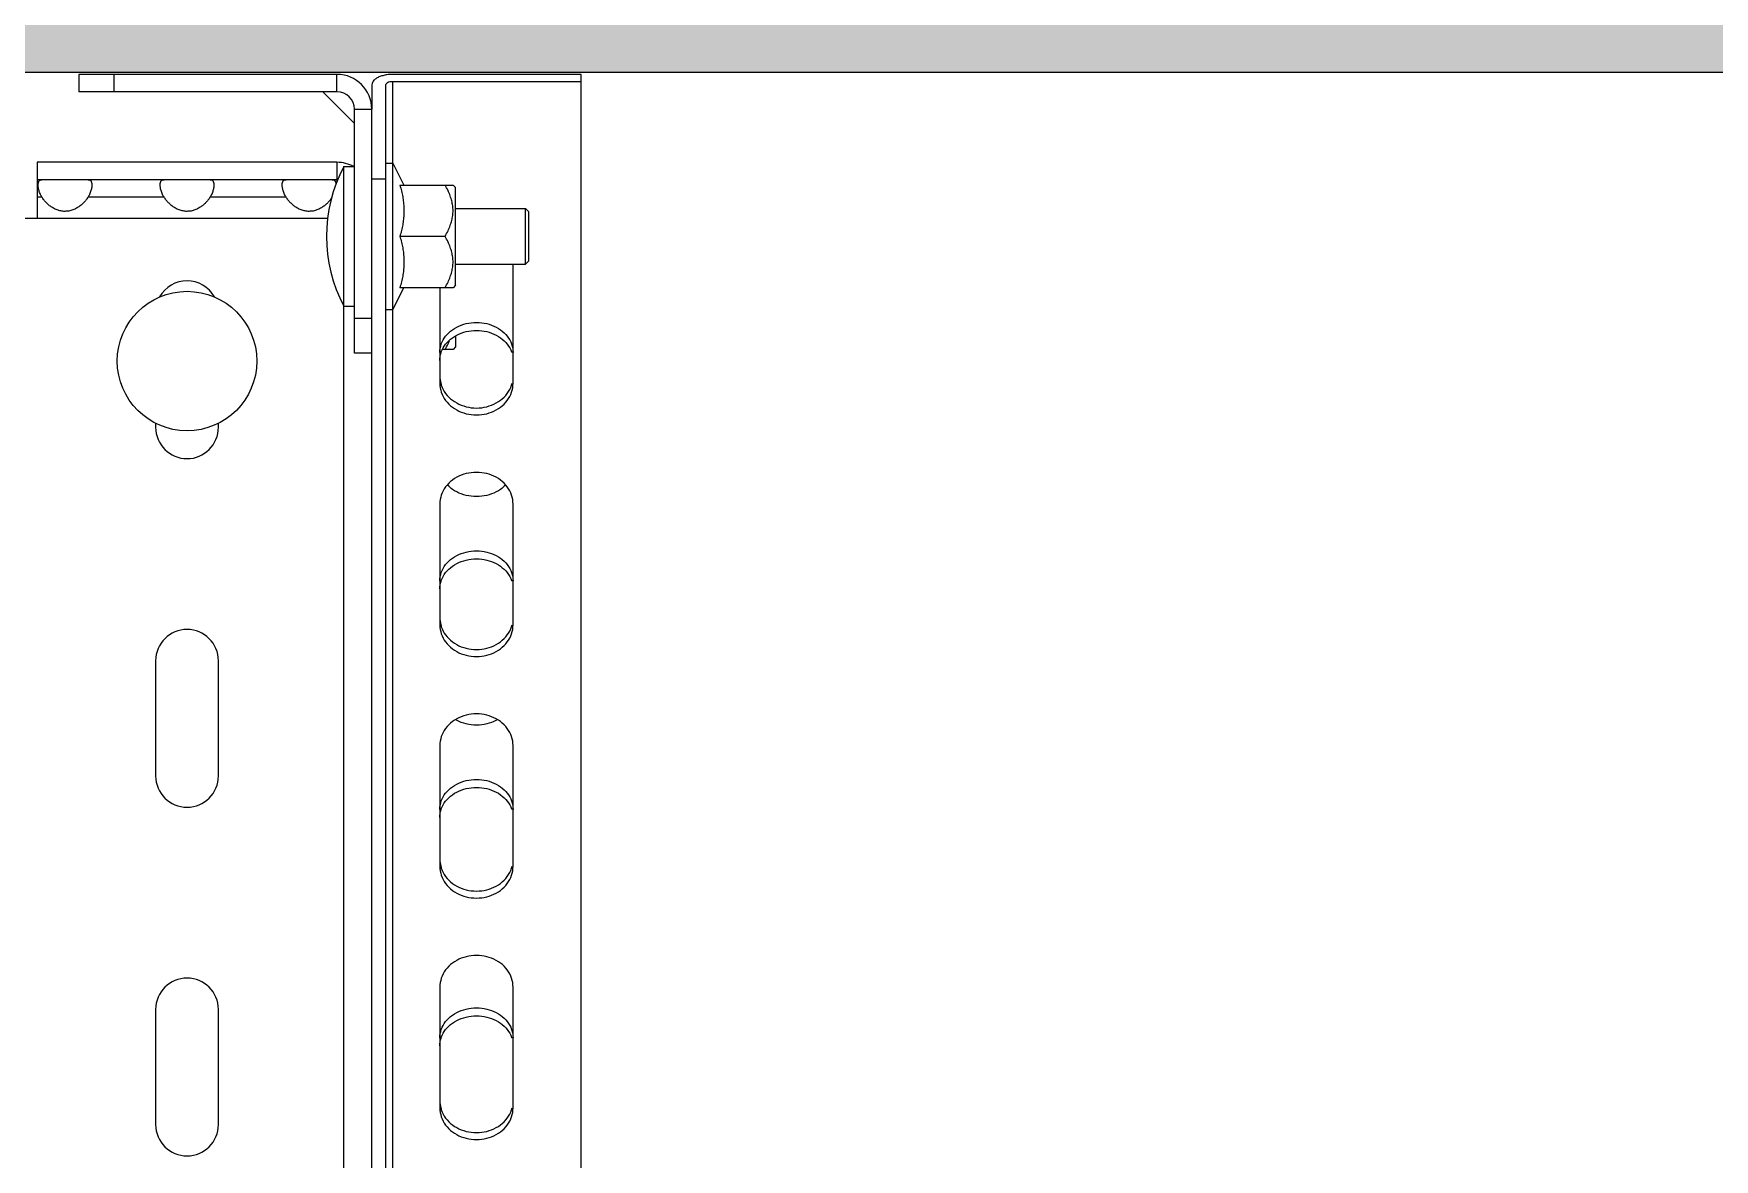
# Model space of a CAD drawing. Header units: millimetres. Extents: x 21899 to 38731, y -5425 to 3612.
# Drawn here: x 37725.6 to 37966.6, y -2626.4 to -2465 of the extents above; entities that cross this region are included whole.
import ezdxf

# ---------------------------------------------------------------- set-up
doc = ezdxf.new("R2010")
doc.units = ezdxf.units.MM
doc.layers.add('dwgmodels.com', color=250, linetype='Continuous')

msp = doc.modelspace()

# ---------------------------------------------------------------- hatches: boundary and pattern name
at = {"layer": 'dwgmodels.com', "true_color": 0xc7c8ca}
h = msp.add_hatch(color=9, dxfattribs=at)
h.dxf.hatch_style = 1
h.paths.add_polyline_path([(34948.2, -2243.56), (38731.26, -2243.56), (38731.26, -2470.56), (35198.2, -2470.56), (35198.2, -2828.14), (34948.2, -2828.14)])

# ---------------------------------------------------------------- linework, layer by layer
at = {"color": 3, "linetype": 'Continuous'}
for p, q in [((37769.08, -2470.81), (37732.08, -2470.81)), ((37774.08, -2510.81), (37774.08, -2475.81)), ((37769.08, -2483.42), (37726.08, -2483.42))]:
    msp.add_line(p, q, dxfattribs=at)
at = {"color": 7, "linetype": 'Continuous'}
for p, q in [((37732.08, -2470.81), (37732.08, -2473.31)), ((37774.08, -2472.31), (37774.08, -2475.81)), ((37776.08, -2798.21), (37776.08, -2472.31)), ((37804.08, -2470.81), (37777.08, -2470.81)), ((37777.08, -2471.81), (37804.08, -2471.81)), ((37804.08, -2783.58), (37804.08, -2470.81)), ((37769.08, -2473.31), (37732.08, -2473.31)), ((37771.57, -2477.83), (37767.06, -2473.32)), ((37771.58, -2510.81), (37771.58, -2475.81)), ((37726.08, -2483.42), (37726.08, -2491.42)), ((37769.08, -2483.42), (37769.08, -2486.23)), ((37770.08, -2484.04), (37771.58, -2484.04)), ((37770.08, -2504.04), (37770.08, -2484.04)), ((37776.08, -2483.54), (37777.08, -2483.54)), ((37777.08, -2483.54), (37778.69, -2486.68)), ((37777.08, -2504.54), (37777.08, -2483.54)), ((37769.08, -2485.92), (37726.08, -2485.92)), ((37774.08, -2485.81), (37776.08, -2485.81)), ((37778.1, -2486.68), (37785.72, -2486.68)), ((37786.08, -2487.04), (37785.72, -2486.68)), ((37786.08, -2501.04), (37786.08, -2487.04)), ((37721.08, -2491.42), (37767.75, -2491.42)), ((37786.08, -2490.04), (37796.09, -2490.04)), ((37796.09, -2490.04), (37796.58, -2490.54)), ((37796.09, -2498.04), (37796.09, -2490.04)), ((37796.58, -2497.55), (37796.58, -2490.54)), ((37784.58, -2494.04), (37778.1, -2494.04)), ((37786.08, -2498.04), (37796.09, -2498.04)), ((37794.33, -2515.11), (37794.33, -2498.04)), ((37796.09, -2498.04), (37796.58, -2497.55)), ((37777.08, -2504.54), (37778.69, -2501.4)), ((37785.72, -2501.4), (37778.1, -2501.4)), ((37783.83, -2501.4), (37783.83, -2515.11)), ((37786.08, -2501.04), (37785.72, -2501.4)), ((37770.08, -2504.04), (37771.58, -2504.04)), ((37776.08, -2504.54), (37777.08, -2504.54)), ((37786.08, -2508.35), (37786.08, -2509.9)), ((37774.08, -2510.81), (37771.58, -2510.81)), ((37774.08, -2798.21), (37774.08, -2510.81)), ((37785.72, -2510.27), (37784.24, -2510.27)), ((37786.08, -2509.9), (37785.72, -2510.27)), ((37743.08, -2520.83), (37743.08, -2521.42)), ((37752.08, -2521.42), (37752.08, -2520.83)), ((37783.83, -2532.43), (37783.83, -2549.75)), ((37794.33, -2549.75), (37794.33, -2532.43)), ((37743.08, -2554.92), (37743.08, -2571.42)), ((37752.08, -2571.42), (37752.08, -2554.92)), ((37783.83, -2567.07), (37783.83, -2584.39)), ((37794.33, -2584.39), (37794.33, -2567.07)), ((37783.83, -2601.71), (37783.83, -2619.03)), ((37794.33, -2619.03), (37794.33, -2601.71)), ((37743.08, -2604.92), (37743.08, -2621.42)), ((37752.08, -2621.42), (37752.08, -2604.92))]:
    msp.add_line(p, q, dxfattribs=at)
at = {"color": 9, "linetype": 'Continuous'}
for p, q in [((37737.08, -2470.81), (37737.08, -2473.31)), ((37769.08, -2473.31), (37769.08, -2470.81)), ((37777.08, -2483.54), (37777.08, -2471.81)), ((37771.58, -2475.81), (37774.08, -2475.81)), ((37726.78, -2488.42), (37726.08, -2488.42)), ((37744.28, -2488.42), (37733.38, -2488.42)), ((37761.78, -2488.42), (37750.88, -2488.42)), ((37770.08, -2791.42), (37770.08, -2504.04)), ((37774.08, -2505.81), (37771.58, -2505.81)), ((37777.08, -2774.42), (37777.08, -2504.54))]:
    msp.add_line(p, q, dxfattribs=at)
at = {"color": 7, "linetype": 'Continuous'}
msp.add_circle((37747.58, -2511.92), 10, dxfattribs=at)
at = {"color": 3, "linetype": 'Continuous'}
for centre, start in [((37769.08, -2475.81), 0), ((37769.08, -2488.42), 61.3258)]:
    msp.add_arc(centre, 5, start, 90, dxfattribs=at)
at = {"color": 7, "linetype": 'Continuous'}
for centre, radius, start, end in [((37769.08, -2475.81), 2.5, 0, 90), ((37788.83, -2494.04), 21.25, 151.9275, 208.0725), ((37769.08, -2488.42), 2.5, 86.8297, 90), ((37747.58, -2504.92), 4.5, 29.2223, 150.7777), ((37747.58, -2521.42), 4.5, 180, 0), ((37747.58, -2554.92), 4.5, 0, 180), ((37747.58, -2571.42), 4.5, 180, 0), ((37747.58, -2604.92), 4.5, 0, 180), ((37747.58, -2621.42), 4.5, 180, 0)]:
    msp.add_arc(centre, radius, start, end, dxfattribs=at)
for points, start_tangent, end_tangent in [([(37777.08, -2470.81), (37776.41, -2470.84), (37775.78, -2470.96), (37775.21, -2471.13), (37774.74, -2471.37), (37774.38, -2471.66), (37774.08, -2472.31)], (-0.361186, 0), (0, -0.361186)), ([(37776.08, -2472.31), (37776.49, -2471.9), (37777.08, -2471.81)], (0, 0.117303), (0.117303, 0)), ([(37726.78, -2488.42), (37726.5, -2487.88), (37726.32, -2487.35), (37726.24, -2486.87), (37726.24, -2486.45), (37726.32, -2486.15), (37726.5, -2485.97), (37726.78, -2485.92)], (-0.16015, 0.244111), (0.291956, 0)), ([(37733.38, -2485.92), (37733.66, -2485.97), (37733.84, -2486.15), (37733.92, -2486.45), (37733.92, -2486.87), (37733.84, -2487.35), (37733.66, -2487.88), (37733.38, -2488.42)], (0.291956, 0), (-0.16015, -0.244111)), ([(37744.28, -2488.42), (37744, -2487.88), (37743.82, -2487.35), (37743.74, -2486.87), (37743.74, -2486.45), (37743.82, -2486.15), (37743.84, -2486.12)], (-0.132391, 0.201799), (0.133295, 0.206007)), ([(37743.84, -2486.12), (37744, -2485.97), (37744.28, -2485.92)], (0.027949, 0.043195), (0.050605, 0)), ([(37750.88, -2485.92), (37751.16, -2485.97), (37751.32, -2486.12)], (0.050605, 0), (0.027949, -0.043195)), ([(37751.32, -2486.12), (37751.34, -2486.15), (37751.42, -2486.45), (37751.42, -2486.87), (37751.34, -2487.35), (37751.16, -2487.88), (37750.88, -2488.42)], (0.133297, -0.206007), (-0.132391, -0.201799)), ([(37761.78, -2488.42), (37761.5, -2487.88), (37761.32, -2487.35), (37761.24, -2486.87), (37761.24, -2486.45), (37761.32, -2486.15), (37761.5, -2485.97), (37761.78, -2485.92)], (-0.16015, 0.244111), (0.291956, 0)), ([(37768.38, -2485.92), (37768.66, -2485.97), (37768.84, -2486.15), (37768.92, -2486.45), (37768.93, -2486.65)], (0.105089, 0), (-0.000099, -0.10513)), ([(37778.1, -2486.68), (37778.33, -2487.53), (37778.5, -2488.35), (37778.62, -2489.15), (37778.68, -2489.96), (37778.68, -2490.76), (37778.62, -2491.57), (37778.5, -2492.38), (37778.33, -2493.19), (37778.1, -2494.04)], (0.211638, -0.717196), (-0.211638, -0.717196)), ([(37784.58, -2494.04), (37785.01, -2493.23), (37785.32, -2492.48), (37785.54, -2491.76), (37785.68, -2491.06), (37785.72, -2490.36), (37785.68, -2489.66), (37785.54, -2488.96), (37785.32, -2488.24), (37785.01, -2487.49), (37784.58, -2486.68)], (0.389656, 0.674904), (-0.389656, 0.674904)), ([(37733.38, -2488.42), (37733.08, -2488.84), (37732.75, -2489.22), (37732.38, -2489.56), (37731.96, -2489.87), (37731.47, -2490.14), (37730.94, -2490.34), (37730.36, -2490.44), (37729.79, -2490.44), (37729.22, -2490.33), (37728.68, -2490.14), (37728.2, -2489.87), (37727.78, -2489.56), (37727.41, -2489.21), (37727.08, -2488.83), (37726.78, -2488.42)], (-0.443047, -0.675322), (-0.443047, 0.675322)), ([(37750.88, -2488.42), (37750.58, -2488.84), (37750.25, -2489.22), (37749.88, -2489.56), (37749.46, -2489.87), (37748.97, -2490.14), (37748.44, -2490.34), (37747.86, -2490.44), (37747.29, -2490.44), (37746.72, -2490.33), (37746.18, -2490.14), (37745.7, -2489.87), (37745.28, -2489.56), (37744.91, -2489.21), (37744.58, -2488.83), (37744.28, -2488.42)], (-0.443047, -0.675322), (-0.443047, 0.675322)), ([(37768.35, -2488.46), (37768.08, -2488.84), (37767.75, -2489.22), (37767.38, -2489.56), (37766.96, -2489.87), (37766.47, -2490.14), (37765.94, -2490.34), (37765.36, -2490.44), (37764.79, -2490.44), (37764.22, -2490.33), (37763.68, -2490.14), (37763.2, -2489.87), (37762.78, -2489.56), (37762.41, -2489.21), (37762.08, -2488.83), (37761.78, -2488.42)], (-0.445757, -0.667933), (-0.440439, 0.671347)), ([(37778.1, -2494.04), (37778.33, -2494.89), (37778.5, -2495.7), (37778.62, -2496.51), (37778.68, -2497.32), (37778.68, -2498.12), (37778.62, -2498.93), (37778.5, -2499.74), (37778.33, -2500.55), (37778.1, -2501.4)], (0.211638, -0.717196), (-0.211638, -0.717196)), ([(37784.58, -2501.4), (37785.01, -2500.59), (37785.32, -2499.84), (37785.54, -2499.12), (37785.68, -2498.42), (37785.72, -2497.72), (37785.68, -2497.02), (37785.54, -2496.32), (37785.32, -2495.6), (37785.01, -2494.85), (37784.58, -2494.04)], (0.389656, 0.674904), (-0.389656, 0.674904)), ([(37783.83, -2510.68), (37784.04, -2509.47), (37784.66, -2508.36), (37785.64, -2507.43), (37786.9, -2506.77), (37788.33, -2506.43), (37789.83, -2506.43), (37791.26, -2506.77), (37792.52, -2507.43), (37793.5, -2508.36), (37794.12, -2509.47), (37794.33, -2510.68)], (0, 1.4988), (0, -1.4988)), ([(37784.04, -2510.62), (37784.66, -2509.51), (37785.64, -2508.58), (37786.9, -2507.92), (37788.33, -2507.57), (37789.83, -2507.57), (37791.26, -2507.92), (37792.52, -2508.58), (37793.5, -2509.51), (37794.12, -2510.62)], (0.424152, 1.18627), (0.424152, -1.18627)), ([(37783.83, -2511.83), (37784.01, -2510.71)], (0, 0.113147), (0.035416, 0.108197)), ([(37784.01, -2510.71), (37784.04, -2510.62)], (0.003088, 0.009434), (0.00334, 0.009342)), ([(37784.58, -2510.27), (37785.01, -2509.46), (37785.21, -2509)], (0.070479, 0.122073), (0.053447, 0.130482)), ([(37794.12, -2510.62), (37794.15, -2510.71)], (0.00334, -0.009342), (0.003088, -0.009434)), ([(37783.83, -2514.11), (37783.96, -2515.09)], (0, -0.098909), (0.024564, -0.096427)), ([(37783.83, -2515.11), (37784.04, -2516.39), (37784.66, -2517.57), (37785.64, -2518.54), (37786.9, -2519.24), (37788.33, -2519.61), (37789.83, -2519.61), (37791.26, -2519.24), (37792.52, -2518.54), (37793.5, -2517.57), (37794.12, -2516.39), (37794.33, -2515.11)], (0, -1.535604), (0, 1.535604)), ([(37783.96, -2515.09), (37784.04, -2515.39)], (0.007684, -0.030161), (0.009969, -0.029458)), ([(37784.04, -2515.39), (37784.66, -2516.57), (37785.64, -2517.54), (37786.9, -2518.24), (37788.33, -2518.61), (37789.83, -2518.61), (37791.26, -2518.24), (37792.52, -2517.54), (37793.5, -2516.57), (37794.12, -2515.39)], (0.411127, -1.214874), (0.411127, 1.214874)), ([(37794.12, -2515.39), (37794.21, -2515.09)], (0.009969, 0.029458), (0.007684, 0.030161)), ([(37794.33, -2532.43), (37794.12, -2531.15), (37793.5, -2529.97), (37792.52, -2528.99), (37791.26, -2528.29), (37789.83, -2527.93), (37788.33, -2527.93), (37786.9, -2528.29), (37785.64, -2528.99), (37784.66, -2529.97), (37784.04, -2531.15), (37783.83, -2532.43)], (0, 1.535604), (0, -1.535604)), ([(37793.23, -2529.7), (37792.52, -2530.32), (37791.26, -2530.98), (37789.83, -2531.32), (37788.33, -2531.32), (37786.9, -2530.98), (37785.64, -2530.32), (37784.93, -2529.7)], (-0.631908, -0.667444), (-0.631908, 0.667444)), ([(37783.83, -2543.45), (37784.04, -2542.24), (37784.66, -2541.12), (37785.64, -2540.2), (37786.9, -2539.54), (37788.33, -2539.19), (37789.83, -2539.19), (37791.26, -2539.54), (37792.52, -2540.2), (37793.5, -2541.12), (37794.12, -2542.24), (37794.33, -2543.45)], (0, 1.4988), (0, -1.4988)), ([(37784.04, -2543.39), (37784.66, -2542.27), (37785.64, -2541.35), (37786.9, -2540.68), (37788.33, -2540.34), (37789.83, -2540.34), (37791.26, -2540.68), (37792.52, -2541.35), (37793.5, -2542.27), (37794.12, -2543.39)], (0.424152, 1.18627), (0.424152, -1.18627)), ([(37783.83, -2544.6), (37784.01, -2543.48)], (0, 0.113147), (0.035416, 0.108197)), ([(37784.01, -2543.48), (37784.04, -2543.39)], (0.003088, 0.009434), (0.00334, 0.009342)), ([(37794.12, -2543.39), (37794.15, -2543.48)], (0.00334, -0.009342), (0.003088, -0.009434)), ([(37783.83, -2548.75), (37783.96, -2549.73)], (0, -0.098909), (0.024564, -0.096427)), ([(37783.83, -2549.75), (37784.04, -2551.03), (37784.66, -2552.21), (37785.64, -2553.19), (37786.9, -2553.89), (37788.33, -2554.25), (37789.83, -2554.25), (37791.26, -2553.89), (37792.52, -2553.19), (37793.5, -2552.21), (37794.12, -2551.03), (37794.33, -2549.75)], (0, -1.535604), (0, 1.535604)), ([(37783.96, -2549.73), (37784.04, -2550.03)], (0.007684, -0.030161), (0.009969, -0.029458)), ([(37794.12, -2550.03), (37794.21, -2549.73)], (0.009969, 0.029458), (0.007684, 0.030161)), ([(37784.04, -2550.03), (37784.66, -2551.21), (37785.64, -2552.19), (37786.9, -2552.89), (37788.33, -2553.25), (37789.83, -2553.25), (37791.26, -2552.89), (37792.52, -2552.19), (37793.5, -2551.21), (37794.12, -2550.03)], (0.411127, -1.214874), (0.411127, 1.214874)), ([(37794.33, -2567.07), (37794.12, -2565.79), (37793.5, -2564.61), (37792.52, -2563.63), (37791.26, -2562.93), (37789.83, -2562.57), (37788.33, -2562.57), (37786.9, -2562.93), (37785.64, -2563.63), (37784.66, -2564.61), (37784.04, -2565.79), (37783.83, -2567.07)], (0, 1.535604), (0, -1.535604)), ([(37792.03, -2563.39), (37791.26, -2563.74), (37789.83, -2564.09), (37788.33, -2564.09), (37786.9, -2563.74), (37786.13, -2563.39)], (-0.537621, -0.299296), (-0.537621, 0.299296)), ([(37783.83, -2576.22), (37784.04, -2575), (37784.66, -2573.89), (37785.64, -2572.97), (37786.9, -2572.3), (37788.33, -2571.96), (37789.83, -2571.96), (37791.26, -2572.3), (37792.52, -2572.97), (37793.5, -2573.89), (37794.12, -2575), (37794.33, -2576.22)], (0, 1.4988), (0, -1.4988)), ([(37784.04, -2576.15), (37784.66, -2575.04), (37785.64, -2574.11), (37786.9, -2573.45), (37788.33, -2573.11), (37789.83, -2573.11), (37791.26, -2573.45), (37792.52, -2574.11), (37793.5, -2575.04), (37794.12, -2576.15)], (0.424152, 1.18627), (0.424152, -1.18627)), ([(37783.83, -2577.36), (37784.01, -2576.25)], (0, 0.113147), (0.035416, 0.108197)), ([(37784.01, -2576.25), (37784.04, -2576.15)], (0.003088, 0.009434), (0.00334, 0.009342)), ([(37794.12, -2576.15), (37794.15, -2576.25)], (0.00334, -0.009342), (0.003088, -0.009434)), ([(37783.83, -2583.39), (37783.96, -2584.37)], (0, -0.098909), (0.024564, -0.096427)), ([(37783.83, -2584.39), (37784.04, -2585.67), (37784.66, -2586.85), (37785.64, -2587.83), (37786.9, -2588.53), (37788.33, -2588.89), (37789.83, -2588.89), (37791.26, -2588.53), (37792.52, -2587.83), (37793.5, -2586.85), (37794.12, -2585.67), (37794.33, -2584.39)], (0, -1.535604), (0, 1.535604)), ([(37783.96, -2584.37), (37784.04, -2584.67)], (0.007684, -0.030161), (0.009969, -0.029458)), ([(37784.04, -2584.67), (37784.66, -2585.85), (37785.64, -2586.83), (37786.9, -2587.53), (37788.33, -2587.89), (37789.83, -2587.89), (37791.26, -2587.53), (37792.52, -2586.83), (37793.5, -2585.85), (37794.12, -2584.67)], (0.411127, -1.214874), (0.411127, 1.214874)), ([(37794.12, -2584.67), (37794.21, -2584.37)], (0.009969, 0.029458), (0.007684, 0.030161)), ([(37794.33, -2601.71), (37794.12, -2600.43), (37793.5, -2599.25), (37792.52, -2598.27), (37791.26, -2597.58), (37789.83, -2597.21), (37788.33, -2597.21), (37786.9, -2597.58), (37785.64, -2598.27), (37784.66, -2599.25), (37784.04, -2600.43), (37783.83, -2601.71)], (0, 1.535604), (0, -1.535604)), ([(37783.83, -2608.98), (37784.04, -2607.77), (37784.66, -2606.66), (37785.64, -2605.73), (37786.9, -2605.07), (37788.33, -2604.73), (37789.83, -2604.73), (37791.26, -2605.07), (37792.52, -2605.73), (37793.5, -2606.66), (37794.12, -2607.77), (37794.33, -2608.98)], (0, 1.4988), (0, -1.4988)), ([(37784.04, -2608.92), (37784.66, -2607.8), (37785.64, -2606.88), (37786.9, -2606.22), (37788.33, -2605.87), (37789.83, -2605.87), (37791.26, -2606.22), (37792.52, -2606.88), (37793.5, -2607.8), (37794.12, -2608.92)], (0.424152, 1.18627), (0.424152, -1.18627)), ([(37783.83, -2610.13), (37784.01, -2609.01)], (0, 0.113147), (0.035416, 0.108197)), ([(37784.01, -2609.01), (37784.04, -2608.92)], (0.003088, 0.009434), (0.00334, 0.009342)), ([(37794.12, -2608.92), (37794.15, -2609.01)], (0.00334, -0.009342), (0.003088, -0.009434)), ([(37783.83, -2618.03), (37783.96, -2619.01)], (0, -0.098909), (0.024564, -0.096427)), ([(37783.83, -2619.03), (37784.04, -2620.31), (37784.66, -2621.49), (37785.64, -2622.47), (37786.9, -2623.17), (37788.33, -2623.53), (37789.83, -2623.53), (37791.26, -2623.17), (37792.52, -2622.47), (37793.5, -2621.49), (37794.12, -2620.31), (37794.33, -2619.03)], (0, -1.535604), (0, 1.535604)), ([(37783.96, -2619.01), (37784.04, -2619.31)], (0.007684, -0.030161), (0.009969, -0.029458)), ([(37784.04, -2619.31), (37784.66, -2620.49), (37785.64, -2621.47), (37786.9, -2622.17), (37788.33, -2622.53), (37789.83, -2622.53), (37791.26, -2622.17), (37792.52, -2621.47), (37793.5, -2620.49), (37794.12, -2619.31)], (0.411127, -1.214874), (0.411127, 1.214874)), ([(37794.12, -2619.31), (37794.21, -2619.01)], (0.009969, 0.029458), (0.007684, 0.030161))]:
    msp.add_spline(points, degree=3, dxfattribs=dict(at, start_tangent=start_tangent, end_tangent=end_tangent))
at = {"layer": 'dwgmodels.com', "color": 5}
msp.add_lwpolyline([(34948.2, -2243.56), (38731.26, -2243.56), (38731.26, -2470.56), (35198.2, -2470.56), (35198.2, -2828.14), (34948.2, -2828.14), (34948.2, -2243.56)], dxfattribs=at)

doc.saveas('drawing.dxf')
